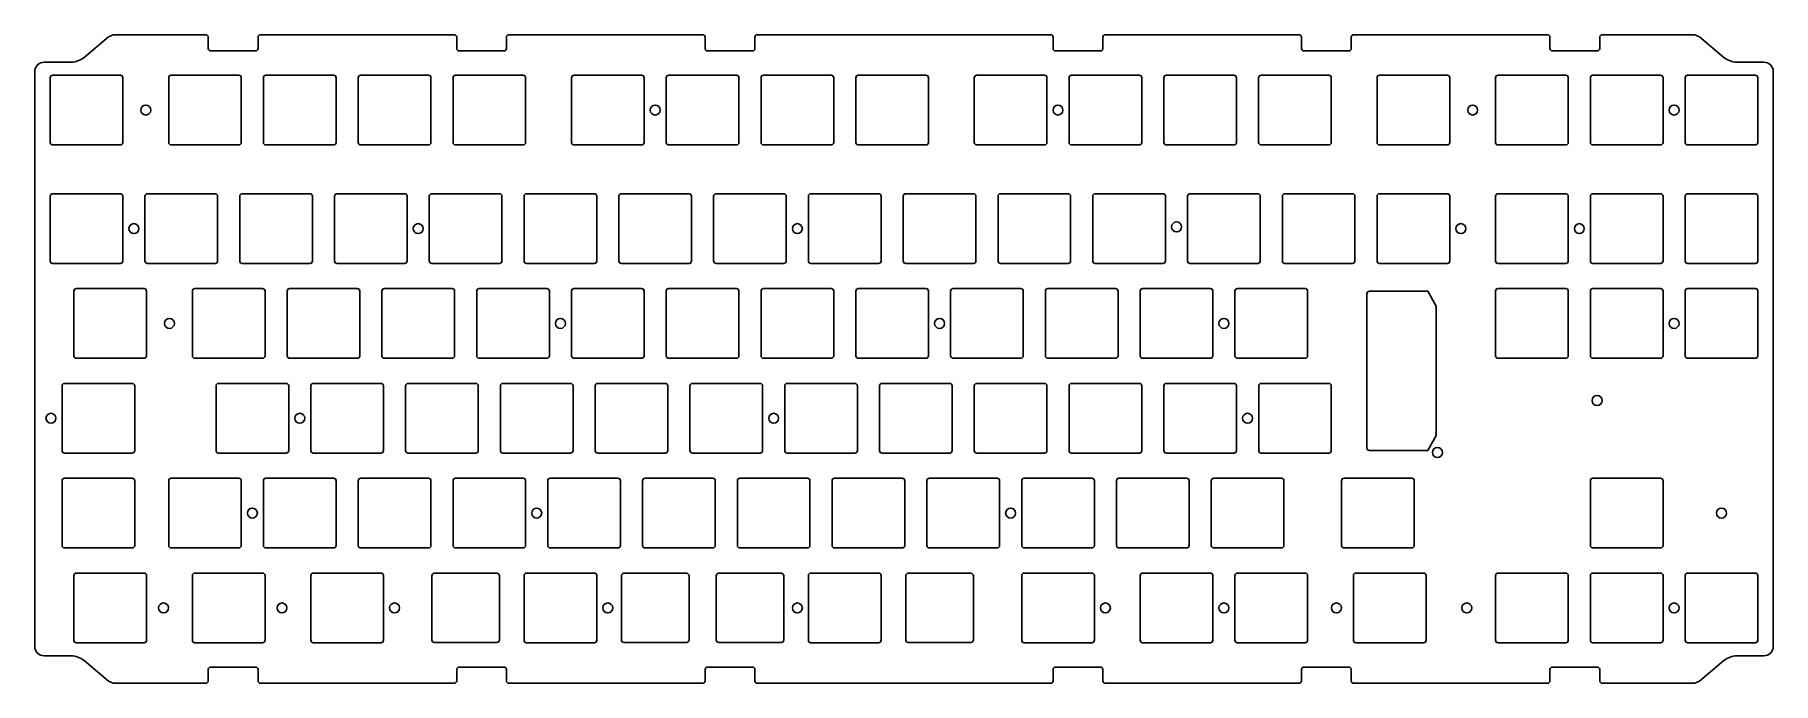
# Model space of a CAD drawing. Header units: millimetres. Extents: x -10 to 339, y -115 to 15.
import ezdxf

# ---------------------------------------------------------------- set-up
doc = ezdxf.new("R2010")
doc.units = ezdxf.units.MM
doc.layers.get('0').update_dxf_attribs({"linetype": 'CONTINUOUS'})
doc.layers.add('BLACK', color=7, linetype='CONTINUOUS')

msp = doc.modelspace()

# ---------------------------------------------------------------- linework, layer by layer
for points in [[(16.5125, 6.5), (16.5125, -6.5, 0.4142123908), (17.0125, -7), (30.6125, -7, 0.4142135624), (31.1125, -6.5), (31.1125, 6.5, 0.4142135624), (30.6125, 7), (17.0125, 7, 0.4142123908)], [(16.5125, 6.5), (16.5125, -6.5, 0.4142123908), (17.0125, -7), (30.6125, -7, 0.4142135624), (31.1125, -6.5), (31.1125, 6.5, 0.4142135624), (30.6125, 7), (17.0125, 7, 0.4142123908)], [(35.5625, 6.5), (35.5625, -6.5, 0.4142123908), (36.0625, -7), (49.6625, -7, 0.4142135624), (50.1625, -6.5), (50.1625, 6.5, 0.4142135624), (49.6625, 7), (36.0625, 7, 0.4142123908)], [(35.5625, -6.5, 0.4142123908), (36.0625, -7), (49.6625, -7, 0.4142135624), (50.1625, -6.5), (50.1625, 6.5, 0.4142135624), (49.6625, 7), (36.0625, 7, 0.4142123908), (35.5625, 6.5)], [(54.6125, 6.5), (54.6125, -6.5, 0.4142123908), (55.1125, -7), (68.7125, -7, 0.4142135624), (69.2125, -6.5), (69.2125, 6.5, 0.4142135624), (68.7125, 7), (55.1125, 7, 0.4142123908)], [(69.2125, 6.5, 0.4142135624), (68.7125, 7), (55.1125, 7, 0.4142123908), (54.6125, 6.5), (54.6125, -6.5, 0.4142123908), (55.1125, -7), (68.7125, -7, 0.4142135624), (69.2125, -6.5)], [(73.6625, 6.5), (73.6625, -6.5, 0.4142123908), (74.1625, -7), (87.7625, -7, 0.4142135624), (88.2625, -6.5), (88.2625, 6.5, 0.4142135624), (87.7625, 7), (74.1625, 7, 0.4142123908)], [(74.1625, -7), (87.7625, -7, 0.4142135624), (88.2625, -6.5), (88.2625, 6.5, 0.4142135624), (87.7625, 7), (74.1625, 7, 0.4142123908), (73.6625, 6.5), (73.6625, -6.5, 0.4142123908)], [(97.475, 6.5), (97.475, -6.5, 0.4142123908), (97.975, -7), (111.575, -7, 0.4142135624), (112.075, -6.5), (112.075, 6.5, 0.4142135624), (111.575, 7), (97.975, 7, 0.4142123908)], [(97.975, 7, 0.4142123908), (97.475, 6.5), (97.475, -6.5, 0.4142123908), (97.975, -7), (111.575, -7, 0.4142135624), (112.075, -6.5), (112.075, 6.5, 0.4142135624), (111.575, 7)], [(178.4375, 6.5), (178.4375, -6.5, 0.4142123908), (178.9375, -7), (192.5375, -7, 0.4142135624), (193.0375, -6.5), (193.0375, 6.5, 0.4142135624), (192.5375, 7), (178.9375, 7, 0.4142123908)], [(193.0375, -6.5), (193.0375, 6.5, 0.4142135624), (192.5375, 7), (178.9375, 7, 0.4142123908), (178.4375, 6.5), (178.4375, -6.5, 0.4142123908), (178.9375, -7), (192.5375, -7, 0.4142135624)], [(197.4875, 6.5), (197.4875, -6.5, 0.4142123908), (197.9875, -7), (211.5875, -7, 0.4142135624), (212.0875, -6.5), (212.0875, 6.5, 0.4142135624), (211.5875, 7), (197.9875, 7, 0.4142123908)], [(211.5875, 7), (197.9875, 7, 0.4142123908), (197.4875, 6.5), (197.4875, -6.5, 0.4142123908), (197.9875, -7), (211.5875, -7, 0.4142135624), (212.0875, -6.5), (212.0875, 6.5, 0.4142135624)], [(216.5375, 6.5), (216.5375, -6.5, 0.4142123908), (217.0375, -7), (230.6375, -7, 0.4142135624), (231.1375, -6.5), (231.1375, 6.5, 0.4142135624), (230.6375, 7), (217.0375, 7, 0.4142123908)], [(231.1375, -6.5), (231.1375, 6.5, 0.4142135624), (230.6375, 7), (217.0375, 7, 0.4142123908), (216.5375, 6.5), (216.5375, -6.5, 0.4142123908), (217.0375, -7), (230.6375, -7, 0.4142135624)], [(235.5875, 6.5), (235.5875, -6.5, 0.4142123908), (236.0875, -7), (249.6875, -7, 0.4142135624), (250.1875, -6.5), (250.1875, 6.5, 0.4142135624), (249.6875, 7), (236.0875, 7, 0.4142123908)], [(250.1875, -6.5), (250.1875, 6.5, 0.4142135624), (249.6875, 7), (236.0875, 7, 0.4142123908), (235.5875, 6.5), (235.5875, -6.5, 0.4142123908), (236.0875, -7), (249.6875, -7, 0.4142135624)], [(240.35, -17.3125), (240.35, -30.3125, 0.4142123908), (240.85, -30.8125), (254.45, -30.8125, 0.4142135624), (254.95, -30.3125), (254.95, -17.3125, 0.4142135624), (254.45, -16.8125), (240.85, -16.8125, 0.4142123908)], [(259.4, -17.3125), (259.4, -30.3125, 0.4142123908), (259.9, -30.8125), (273.5, -30.8125, 0.4142135624), (274, -30.3125), (274, -17.3125, 0.4142135624), (273.5, -16.8125), (259.9, -16.8125, 0.4142123908)], [(257.34375, -67.8875), (257.34375, -36.8875, -0.4142135624), (257.84375, -36.3875), (269.56175, -36.3875), (271.29375, -39.3875), (271.29375, -65.3875), (269.56175, -68.3875), (257.84375, -68.3875, -0.4142123908)], [(235.59375, -55.4125), (235.59375, -68.4125, 0.4142123908), (236.09375, -68.9125), (249.69375, -68.9125, 0.4142135624), (250.19375, -68.4125), (250.19375, -55.4125, 0.4142135624), (249.69375, -54.9125), (236.09375, -54.9125, 0.4142123908)], [(-4.91875, -74.4625), (-4.91875, -87.4625, 0.4142123908), (-4.41875, -87.9625), (9.18125, -87.9625, 0.4142135624), (9.68125, -87.4625), (9.68125, -74.4625, 0.4142135624), (9.18125, -73.9625), (-4.41875, -73.9625, 0.4142123908)], [(16.5125, -74.4625), (16.5125, -87.4625, 0.4142123908), (17.0125, -87.9625), (30.6125, -87.9625, 0.4142135624), (31.1125, -87.4625), (31.1125, -74.4625, 0.4142135624), (30.6125, -73.9625), (17.0125, -73.9625, 0.4142123908)], [(226.065834, -74.462548), (226.065834, -87.462548, 0.4142123908), (226.565834, -87.962548), (240.165834, -87.962548, 0.4142135624), (240.665834, -87.462548), (240.665834, -74.462548, 0.4142135624), (240.165834, -73.962548), (226.565834, -73.962548, 0.4142123908)], [(252.257046, -74.4625), (252.257046, -87.4625, 0.4142123908), (252.757046, -87.9625), (266.357046, -87.9625, 0.4142135624), (266.857046, -87.4625), (266.857046, -74.4625, 0.4142135624), (266.357046, -73.9625), (252.757046, -73.9625, 0.4142123908)], [(11.5625, -93.0125), (-2.0375, -93.0125, 0.4142123908), (-2.5375, -93.5125), (-2.5375, -106.5125, 0.4142123908), (-2.0375, -107.0125), (11.5625, -107.0125, 0.4142135624), (12.0625, -106.5125), (12.0625, -93.5125, 0.4142135624)], [(21.275, -93.5125), (21.275, -106.5125, 0.4142123908), (21.775, -107.0125), (35.375, -107.0125, 0.4142135624), (35.875, -106.5125), (35.875, -93.5125, 0.4142135624), (35.375, -93.0125), (21.775, -93.0125, 0.4142123908)], [(59.6875, -93.5125, 0.4142135624), (59.1875, -93.0125), (45.5875, -93.0125, 0.4142123908), (45.0875, -93.5125), (45.0875, -106.5125, 0.4142123908), (45.5875, -107.0125), (59.1875, -107.0125, 0.4142135624), (59.6875, -106.5125)], [(69.9, -93.0625, 0.4142123908), (69.4, -93.5625), (69.4, -106.4625, 0.4142123908), (69.9, -106.9625), (82.5, -106.9625, 0.4142123908), (83, -106.4625), (83, -93.5625, 0.4142123908), (82.5, -93.0625)], [(102.05, -93.0125), (88.45, -93.0125, 0.4142123908), (87.95, -93.5125), (87.95, -106.5125, 0.4142123908), (88.45, -107.0125), (102.05, -107.0125, 0.4142135624), (102.55, -106.5125), (102.55, -93.5125, 0.4142135624)], [(121.1, -93.5625), (121.1, -106.4625, -0.4142135624), (120.6, -106.9625), (108, -106.9625, -0.4142135624), (107.5, -106.4625), (107.5, -93.5625, -0.4142135624), (108, -93.0625), (120.6, -93.0625, -0.4142135624)], [(126.55, -106.4625, 0.4142123908), (127.05, -106.9625), (139.65, -106.9625, 0.4142123908), (140.15, -106.4625), (140.15, -93.5625, 0.4142123908), (139.65, -93.0625), (127.05, -93.0625, 0.4142123908), (126.55, -93.5625)], [(159.2, -93.0125), (145.6, -93.0125, 0.4142123908), (145.1, -93.5125), (145.1, -106.5125, 0.4142123908), (145.6, -107.0125), (159.2, -107.0125, 0.4142135624), (159.7, -106.5125), (159.7, -93.5125, 0.4142135624)], [(164.65, -106.4625), (164.65, -93.5625, -0.4142135624), (165.15, -93.0625), (177.75, -93.0625, -0.4142135624), (178.25, -93.5625), (178.25, -106.4625, -0.4142135624), (177.75, -106.9625), (165.15, -106.9625, -0.4142135624)], [(187.9625, -106.5125, 0.4142123908), (188.4625, -107.0125), (202.0625, -107.0125, 0.4142135624), (202.5625, -106.5125), (202.5625, -93.5125, 0.4142135624), (202.0625, -93.0125), (188.4625, -93.0125, 0.4142123908), (187.9625, -93.5125)], [(211.775, -106.5125, 0.4142123908), (212.275, -107.0125), (225.875, -107.0125, 0.4142135624), (226.375, -106.5125), (226.375, -93.5125, 0.4142135624), (225.875, -93.0125), (212.275, -93.0125, 0.4142123908), (211.775, -93.5125)], [(231.325, -107.0125), (244.925, -107.0125, 0.4142135624), (245.425, -106.5125), (245.425, -93.5125, 0.4142135624), (244.925, -93.0125), (231.325, -93.0125, 0.4142123908), (230.825, -93.5125), (230.825, -106.5125, 0.4142123908)], [(269.2375, -93.5125, 0.4142135624), (268.7375, -93.0125), (255.1375, -93.0125, 0.4142123908), (254.6375, -93.5125), (254.6375, -106.5125, 0.4142123908), (255.1375, -107.0125), (268.7375, -107.0125, 0.4142135624), (269.2375, -106.5125)]]:
    msp.add_lwpolyline(points, format="xyb", close=True)
for centre in [(276.225, -23.8125), (233.3625, -61.9125), (271.51875, -68.7875), (15.478125, -100.0125), (39.290625, -100.0125), (61.9125, -100.0125), (104.775, -100.0125), (142.875, -100.0125), (204.7875, -100.0125), (228.6, -100.0125), (251.221875, -100.0125)]:
    msp.add_circle(centre, 1)
at = {"layer": 'BLACK', "linetype": 'Continuous'}
for p, q in [((4.450535, 14.685593), (-0.489405, 10.576005)), ((23.9753, 15.125), (5.665718, 15.125)), ((24.4753, 14.625), (24.47531, 14.625)), ((24.47531, 12.378999), (24.47531, 14.625)), ((34.47531, 14.625), (34.47531, 12.376)), ((73.9076, 15.125), (34.97531, 15.125)), ((74.407644, 12.376), (74.407644, 14.632316)), ((84.407644, 14.625), (84.407644, 12.376)), ((123.84, 15.125), (84.900217, 15.125)), ((124.339977, 12.376), (124.339977, 14.629795)), ((134.339977, 14.625), (134.339977, 12.376)), ((193.7723, 15.125), (134.835205, 15.125)), ((194.2723, 14.625), (194.27231, 14.625)), ((194.27231, 12.378999), (194.27231, 14.625)), ((204.27231, 14.625), (204.27231, 12.376)), ((243.7046, 15.125), (204.77231, 15.125)), ((244.204644, 12.376), (244.204644, 14.632316)), ((254.204644, 14.625), (254.204644, 12.376)), ((293.637, 15.125), (254.697217, 15.125)), ((294.136977, 12.376), (294.136977, 14.629795)), ((304.136977, 14.625), (304.136977, 12.376)), ((322.9468, 15.125), (304.632205, 15.125)), ((329.101905, 10.576005), (324.161906, 14.685642)), ((33.9723, 11.876), (24.9753, 11.876)), ((83.907644, 11.876), (74.9076, 11.876)), ((124.34, 12.376), (124.339977, 12.376)), ((133.839977, 11.876), (124.84, 11.876)), ((203.7693, 11.876), (194.7723, 11.876)), ((253.704644, 11.876), (244.7046, 11.876)), ((294.137, 12.376), (294.136977, 12.376)), ((303.636977, 11.876), (294.637, 11.876)), ((-10.4, 7.727918), (-10.4, -107.74042)), ((-3.1115, 9.627922), (-8.499997, 9.627922)), ((6.8, 7), (-6.799999, 7)), ((117.025, 6.999999), (117.025, 7)), ((130.625, 7), (117.025, 7)), ((136.075, 6.999999), (136.075, 7)), ((149.675, 7), (136.075, 7)), ((155.125, 6.999999), (155.125, 7)), ((168.725, 7), (155.125, 7)), ((259.9, 6.999999), (259.9, 7)), ((273.5, 7), (259.9, 7)), ((283.7125, 6.999999), (283.7125, 7)), ((297.3125, 7), (283.7125, 7)), ((302.7625, 6.999999), (302.7625, 7)), ((316.3625, 7), (302.7625, 7)), ((321.8125, 6.999999), (321.8125, 7)), ((335.4125, 7), (321.8125, 7)), ((337.1125, 9.627922), (331.724, 9.627922)), ((339.0125, 7.718757), (339.0125, -107.7404)), ((-7.3, 6.5), (-7.3, -6.499999)), ((7.3, -6.500001), (7.3, 6.499999)), ((116.525, 6.499999), (116.525, -6.500001)), ((131.125, -6.500001), (131.125, 6.499999)), ((135.575, 6.499999), (135.575, -6.500001)), ((150.175, -6.500001), (150.175, 6.499999)), ((154.625, 6.499999), (154.625, -6.500001)), ((169.225, -6.500001), (169.225, 6.499999)), ((259.4, 6.499999), (259.4, -6.500001)), ((274, -6.500001), (274, 6.499999)), ((283.2125, 6.499999), (283.2125, -6.500001)), ((297.8125, -6.500001), (297.8125, 6.499999)), ((302.2625, 6.499999), (302.2625, -6.500001)), ((316.8625, -6.500001), (316.8625, 6.499999)), ((321.3125, 6.499999), (321.3125, -6.500001)), ((335.9125, -6.500001), (335.9125, 6.499999)), ((-6.8, -7), (6.8, -7)), ((6.8, -7.000001), (6.8, -7)), ((117.025, -7), (130.625, -7)), ((130.625, -7.000001), (130.625, -7)), ((136.075, -7), (149.675, -7)), ((149.675, -7.000001), (149.675, -7)), ((155.125, -7), (168.725, -7)), ((168.725, -7.000001), (168.725, -7)), ((259.9, -7), (273.5, -7)), ((273.5, -7.000001), (273.5, -7)), ((283.7125, -7), (297.3125, -7)), ((297.3125, -7.000001), (297.3125, -7)), ((302.7625, -7), (316.3625, -7)), ((316.3625, -7.000001), (316.3625, -7)), ((321.8125, -7), (335.4125, -7)), ((335.4125, -7.000001), (335.4125, -7)), ((-7.3, -17.312501), (-7.3, -30.312499)), ((6.8, -16.8125), (-6.799999, -16.8125)), ((7.3, -30.312501), (7.3, -17.312501)), ((11.75, -17.312501), (11.75, -30.312501)), ((12.25, -16.812501), (12.25, -16.8125)), ((25.85, -16.8125), (12.25, -16.8125)), ((26.35, -30.312501), (26.35, -17.312501)), ((30.8, -17.312501), (30.8, -30.312501)), ((31.3, -16.812501), (31.3, -16.8125)), ((44.9, -16.8125), (31.3, -16.8125)), ((45.4, -30.312501), (45.4, -17.312501)), ((49.85, -17.312501), (49.85, -30.312501)), ((50.35, -16.812501), (50.35, -16.8125)), ((63.95, -16.8125), (50.35, -16.8125)), ((64.45, -30.312501), (64.45, -17.312501)), ((68.9, -17.312501), (68.9, -30.312501)), ((69.4, -16.812501), (69.4, -16.8125)), ((83, -16.8125), (69.4, -16.8125)), ((83.5, -30.312501), (83.5, -17.312501)), ((87.95, -17.312501), (87.95, -30.312501)), ((88.45, -16.812501), (88.45, -16.8125)), ((102.05, -16.8125), (88.45, -16.8125)), ((102.55, -30.312501), (102.55, -17.312501)), ((107, -17.312501), (107, -30.312501)), ((107.5, -16.812501), (107.5, -16.8125)), ((121.1, -16.8125), (107.5, -16.8125)), ((121.6, -30.312501), (121.6, -17.312501)), ((126.05, -17.312501), (126.05, -30.312501)), ((126.55, -16.812501), (126.55, -16.8125)), ((140.15, -16.8125), (126.55, -16.8125)), ((140.65, -30.312501), (140.65, -17.312501)), ((145.1, -17.312501), (145.1, -30.312501)), ((145.6, -16.812501), (145.6, -16.8125)), ((159.2, -16.8125), (145.6, -16.8125)), ((159.7, -30.312501), (159.7, -17.312501)), ((164.15, -17.312501), (164.15, -30.312501)), ((164.65, -16.812501), (164.65, -16.8125)), ((178.25, -16.8125), (164.65, -16.8125)), ((178.75, -30.312501), (178.75, -17.312501)), ((183.2, -17.312501), (183.2, -30.312501)), ((183.7, -16.812501), (183.7, -16.8125)), ((197.3, -16.8125), (183.7, -16.8125)), ((197.8, -30.312501), (197.8, -17.312501)), ((202.25, -17.312501), (202.25, -30.312501)), ((202.75, -16.812501), (202.75, -16.8125)), ((216.35, -16.8125), (202.75, -16.8125)), ((216.85, -30.312501), (216.85, -17.312501)), ((221.3, -17.312501), (221.3, -30.312501)), ((221.8, -16.812501), (221.8, -16.8125)), ((235.4, -16.8125), (221.8, -16.8125)), ((235.9, -30.312501), (235.9, -17.312501)), ((283.2125, -17.312501), (283.2125, -30.312501)), ((283.7125, -16.812501), (283.7125, -16.8125)), ((297.3125, -16.8125), (283.7125, -16.8125)), ((297.8125, -30.312501), (297.8125, -17.312501)), ((302.2625, -17.312501), (302.2625, -30.312501)), ((302.7625, -16.812501), (302.7625, -16.8125)), ((316.3625, -16.8125), (302.7625, -16.8125)), ((316.8625, -30.312501), (316.8625, -17.312501)), ((321.3125, -17.312501), (321.3125, -30.312501)), ((321.8125, -16.812501), (321.8125, -16.8125)), ((335.4125, -16.8125), (321.8125, -16.8125)), ((335.9125, -30.312501), (335.9125, -17.312501)), ((-6.8, -30.8125), (6.8, -30.8125)), ((6.8, -30.812501), (6.8, -30.8125)), ((12.25, -30.8125), (25.85, -30.8125)), ((25.85, -30.812501), (25.85, -30.8125)), ((31.3, -30.8125), (44.9, -30.8125)), ((44.9, -30.812501), (44.9, -30.8125)), ((50.35, -30.8125), (63.95, -30.8125)), ((63.95, -30.812501), (63.95, -30.8125)), ((69.4, -30.8125), (83, -30.8125)), ((83, -30.812501), (83, -30.8125)), ((88.45, -30.8125), (102.05, -30.8125)), ((102.05, -30.812501), (102.05, -30.8125)), ((107.5, -30.8125), (121.1, -30.8125)), ((121.1, -30.812501), (121.1, -30.8125)), ((126.55, -30.8125), (140.15, -30.8125)), ((140.15, -30.812501), (140.15, -30.8125)), ((145.6, -30.8125), (159.2, -30.8125)), ((159.2, -30.812501), (159.2, -30.8125)), ((164.65, -30.8125), (178.25, -30.8125)), ((178.25, -30.812501), (178.25, -30.8125)), ((183.7, -30.8125), (197.3, -30.8125)), ((197.3, -30.812501), (197.3, -30.8125)), ((202.75, -30.8125), (216.35, -30.8125)), ((216.35, -30.812501), (216.35, -30.8125)), ((221.8, -30.8125), (235.4, -30.8125)), ((235.4, -30.812501), (235.4, -30.8125)), ((283.7125, -30.8125), (297.3125, -30.8125)), ((297.3125, -30.812501), (297.3125, -30.8125)), ((302.7625, -30.8125), (316.3625, -30.8125)), ((316.3625, -30.812501), (316.3625, -30.8125)), ((321.8125, -30.8125), (335.4125, -30.8125)), ((335.4125, -30.812501), (335.4125, -30.8125)), ((-2.5375, -36.362501), (-2.5375, -49.362499)), ((11.5625, -35.8625), (-2.037499, -35.8625)), ((12.0625, -49.362501), (12.0625, -36.362501)), ((21.275, -36.362501), (21.275, -49.362501)), ((21.775, -35.862501), (21.775, -35.8625)), ((35.375, -35.8625), (21.775, -35.8625)), ((35.875, -49.362501), (35.875, -36.362501)), ((40.325, -36.362501), (40.325, -49.362501)), ((40.825, -35.862501), (40.825, -35.8625)), ((54.425, -35.8625), (40.825, -35.8625)), ((54.925, -49.362501), (54.925, -36.362501)), ((59.375, -36.362501), (59.375, -49.362501)), ((59.875, -35.862501), (59.875, -35.8625)), ((73.475, -35.8625), (59.875, -35.8625)), ((73.975, -49.362501), (73.975, -36.362501)), ((78.425, -36.362501), (78.425, -49.362501)), ((78.925, -35.862501), (78.925, -35.8625)), ((92.525, -35.8625), (78.925, -35.8625)), ((93.025, -49.362501), (93.025, -36.362501)), ((97.475, -36.362501), (97.475, -49.362501)), ((97.975, -35.862501), (97.975, -35.8625)), ((111.575, -35.8625), (97.975, -35.8625)), ((112.075, -49.362501), (112.075, -36.362501)), ((116.525, -36.362501), (116.525, -49.362501)), ((117.025, -35.862501), (117.025, -35.8625)), ((130.625, -35.8625), (117.025, -35.8625)), ((131.125, -49.362501), (131.125, -36.362501)), ((135.575, -36.362501), (135.575, -49.362501)), ((136.075, -35.862501), (136.075, -35.8625)), ((149.675, -35.8625), (136.075, -35.8625)), ((150.175, -49.362501), (150.175, -36.362501)), ((154.625, -36.362501), (154.625, -49.362501)), ((155.125, -35.862501), (155.125, -35.8625)), ((168.725, -35.8625), (155.125, -35.8625)), ((169.225, -49.362501), (169.225, -36.362501)), ((173.675, -36.362501), (173.675, -49.362501)), ((174.175, -35.862501), (174.175, -35.8625)), ((187.775, -35.8625), (174.175, -35.8625)), ((188.275, -49.362501), (188.275, -36.362501)), ((192.725, -36.362501), (192.725, -49.362501)), ((193.225, -35.862501), (193.225, -35.8625)), ((206.825, -35.8625), (193.225, -35.8625)), ((207.325, -49.362501), (207.325, -36.362501)), ((211.775, -36.362501), (211.775, -49.362501)), ((212.275, -35.862501), (212.275, -35.8625)), ((225.875, -35.8625), (212.275, -35.8625)), ((226.375, -49.362501), (226.375, -36.362501)), ((230.825, -36.362501), (230.825, -49.362501)), ((231.325, -35.862501), (231.325, -35.8625)), ((244.925, -35.8625), (231.325, -35.8625)), ((245.425, -49.362501), (245.425, -36.362501)), ((283.2125, -36.362501), (283.2125, -49.362501)), ((283.7125, -35.862501), (283.7125, -35.8625)), ((297.3125, -35.8625), (283.7125, -35.8625)), ((297.8125, -49.362501), (297.8125, -36.362501)), ((302.2625, -36.362501), (302.2625, -49.362501)), ((302.7625, -35.862501), (302.7625, -35.8625)), ((316.3625, -35.8625), (302.7625, -35.8625)), ((316.8625, -49.362501), (316.8625, -36.362501)), ((321.3125, -36.362501), (321.3125, -49.362501)), ((321.8125, -35.862501), (321.8125, -35.8625)), ((335.4125, -35.8625), (321.8125, -35.8625)), ((335.9125, -49.362501), (335.9125, -36.362501)), ((-2.0375, -49.8625), (11.5625, -49.8625)), ((11.5625, -49.862501), (11.5625, -49.8625)), ((21.775, -49.8625), (35.375, -49.8625)), ((35.375, -49.862501), (35.375, -49.8625)), ((40.825, -49.8625), (54.425, -49.8625)), ((54.425, -49.862501), (54.425, -49.8625)), ((59.875, -49.8625), (73.475, -49.8625)), ((73.475, -49.862501), (73.475, -49.8625)), ((78.925, -49.8625), (92.525, -49.8625)), ((92.525, -49.862501), (92.525, -49.8625)), ((97.975, -49.8625), (111.575, -49.8625)), ((111.575, -49.862501), (111.575, -49.8625)), ((117.025, -49.8625), (130.625, -49.8625)), ((130.625, -49.862501), (130.625, -49.8625)), ((136.075, -49.8625), (149.675, -49.8625)), ((149.675, -49.862501), (149.675, -49.8625)), ((155.125, -49.8625), (168.725, -49.8625)), ((168.725, -49.862501), (168.725, -49.8625)), ((174.175, -49.8625), (187.775, -49.8625)), ((187.775, -49.862501), (187.775, -49.8625)), ((193.225, -49.8625), (206.825, -49.8625)), ((206.825, -49.862501), (206.825, -49.8625)), ((212.275, -49.8625), (225.875, -49.8625)), ((225.875, -49.862501), (225.875, -49.8625)), ((231.325, -49.8625), (244.925, -49.8625)), ((244.925, -49.862501), (244.925, -49.8625)), ((283.7125, -49.8625), (297.3125, -49.8625)), ((297.3125, -49.862501), (297.3125, -49.8625)), ((302.7625, -49.8625), (316.3625, -49.8625)), ((316.3625, -49.862501), (316.3625, -49.8625)), ((321.8125, -49.8625), (335.4125, -49.8625)), ((335.4125, -49.862501), (335.4125, -49.8625)), ((-4.91875, -55.4125), (-4.91875, -68.412499)), ((9.18125, -54.912499), (-4.41875, -54.912499)), ((9.68125, -68.412499), (9.68125, -55.412499)), ((26.0375, -55.412501), (26.0375, -68.412501)), ((26.5375, -54.912501), (26.5375, -54.9125)), ((40.1375, -54.9125), (26.5375, -54.9125)), ((40.6375, -68.412501), (40.6375, -55.412501)), ((45.0875, -55.412501), (45.0875, -68.412501)), ((45.5875, -54.912501), (45.5875, -54.9125)), ((59.1875, -54.9125), (45.5875, -54.9125)), ((59.6875, -68.412501), (59.6875, -55.412501)), ((64.1375, -55.412501), (64.1375, -68.412501)), ((64.6375, -54.912501), (64.6375, -54.9125)), ((78.2375, -54.9125), (64.6375, -54.9125)), ((78.7375, -68.412501), (78.7375, -55.412501)), ((83.1875, -55.412501), (83.1875, -68.412501)), ((83.6875, -54.912501), (83.6875, -54.9125)), ((97.2875, -54.9125), (83.6875, -54.9125)), ((97.7875, -68.412501), (97.7875, -55.412501)), ((102.2375, -55.412501), (102.2375, -68.412501)), ((102.7375, -54.912501), (102.7375, -54.9125)), ((116.3375, -54.9125), (102.7375, -54.9125)), ((116.8375, -68.412501), (116.8375, -55.412501)), ((121.2875, -55.412501), (121.2875, -68.412501)), ((121.7875, -54.912501), (121.7875, -54.9125)), ((135.3875, -54.9125), (121.7875, -54.9125)), ((135.8875, -68.412501), (135.8875, -55.412501)), ((140.3375, -55.412501), (140.3375, -68.412501)), ((140.8375, -54.912501), (140.8375, -54.9125)), ((154.4375, -54.9125), (140.8375, -54.9125)), ((154.9375, -68.412501), (154.9375, -55.412501)), ((159.3875, -55.412501), (159.3875, -68.412501)), ((159.8875, -54.912501), (159.8875, -54.9125)), ((173.4875, -54.9125), (159.8875, -54.9125)), ((173.9875, -68.412501), (173.9875, -55.412501)), ((178.4375, -55.412501), (178.4375, -68.412501)), ((178.9375, -54.912501), (178.9375, -54.9125)), ((192.5375, -54.9125), (178.9375, -54.9125)), ((193.0375, -68.412501), (193.0375, -55.412501)), ((197.4875, -55.412501), (197.4875, -68.412501)), ((197.9875, -54.912501), (197.9875, -54.9125)), ((211.5875, -54.9125), (197.9875, -54.9125)), ((212.0875, -68.412501), (212.0875, -55.412501)), ((216.5375, -55.412501), (216.5375, -68.412501)), ((217.0375, -54.912501), (217.0375, -54.9125)), ((230.6375, -54.9125), (217.0375, -54.9125)), ((231.1375, -68.412501), (231.1375, -55.412501)), ((-4.418749, -68.912499), (9.18125, -68.912499)), ((26.5375, -68.9125), (40.1375, -68.9125)), ((40.1375, -68.912501), (40.1375, -68.9125)), ((45.5875, -68.9125), (59.1875, -68.9125)), ((59.1875, -68.912501), (59.1875, -68.9125)), ((64.6375, -68.9125), (78.2375, -68.9125)), ((78.2375, -68.912501), (78.2375, -68.9125)), ((83.6875, -68.9125), (97.2875, -68.9125)), ((97.2875, -68.912501), (97.2875, -68.9125)), ((102.7375, -68.9125), (116.3375, -68.9125)), ((116.3375, -68.912501), (116.3375, -68.9125)), ((121.7875, -68.9125), (135.3875, -68.9125)), ((135.3875, -68.912501), (135.3875, -68.9125)), ((140.8375, -68.9125), (154.4375, -68.9125)), ((154.4375, -68.912501), (154.4375, -68.9125)), ((159.8875, -68.9125), (173.4875, -68.9125)), ((173.4875, -68.912501), (173.4875, -68.9125)), ((178.9375, -68.9125), (192.5375, -68.9125)), ((192.5375, -68.912501), (192.5375, -68.9125)), ((197.9875, -68.9125), (211.5875, -68.9125)), ((211.5875, -68.912501), (211.5875, -68.9125)), ((217.0375, -68.9125), (230.6375, -68.9125)), ((230.6375, -68.912501), (230.6375, -68.9125)), ((35.5625, -74.462501), (35.5625, -87.462501)), ((36.0625, -73.962501), (36.0625, -73.9625)), ((49.6625, -73.9625), (36.0625, -73.9625)), ((50.1625, -87.462501), (50.1625, -74.462501)), ((54.6125, -74.462501), (54.6125, -87.462501)), ((55.1125, -73.962501), (55.1125, -73.9625)), ((68.7125, -73.9625), (55.1125, -73.9625)), ((69.2125, -87.462501), (69.2125, -74.462501)), ((73.6625, -74.462501), (73.6625, -87.462501)), ((74.1625, -73.962501), (74.1625, -73.9625)), ((87.7625, -73.9625), (74.1625, -73.9625)), ((88.2625, -87.462501), (88.2625, -74.462501)), ((92.7125, -74.462501), (92.7125, -87.462501)), ((93.2125, -73.962501), (93.2125, -73.9625)), ((106.8125, -73.9625), (93.2125, -73.9625)), ((107.3125, -87.462501), (107.3125, -74.462501)), ((111.7625, -74.462501), (111.7625, -87.462501)), ((112.2625, -73.962501), (112.2625, -73.9625)), ((125.8625, -73.9625), (112.2625, -73.9625)), ((126.3625, -87.462501), (126.3625, -74.462501)), ((130.8125, -74.462501), (130.8125, -87.462501)), ((131.3125, -73.962501), (131.3125, -73.9625)), ((144.9125, -73.9625), (131.3125, -73.9625)), ((145.4125, -87.462501), (145.4125, -74.462501)), ((149.8625, -74.462501), (149.8625, -87.462501)), ((150.3625, -73.962501), (150.3625, -73.9625)), ((163.9625, -73.9625), (150.3625, -73.9625)), ((164.4625, -87.462501), (164.4625, -74.462501)), ((168.9125, -74.462501), (168.9125, -87.462501)), ((169.4125, -73.962501), (169.4125, -73.9625)), ((183.0125, -73.9625), (169.4125, -73.9625)), ((183.5125, -87.462501), (183.5125, -74.462501)), ((187.9625, -74.462501), (187.9625, -87.462501)), ((188.4625, -73.962501), (188.4625, -73.9625)), ((202.0625, -73.9625), (188.4625, -73.9625)), ((202.5625, -87.462501), (202.5625, -74.462501)), ((207.0125, -74.462501), (207.0125, -87.462501)), ((207.5125, -73.962501), (207.5125, -73.9625)), ((221.1125, -73.9625), (207.5125, -73.9625)), ((221.6125, -87.462501), (221.6125, -74.462501)), ((302.2625, -74.462501), (302.2625, -87.462501)), ((302.7625, -73.962501), (302.7625, -73.9625)), ((316.3625, -73.9625), (302.7625, -73.9625)), ((316.8625, -87.462501), (316.8625, -74.462501)), ((36.0625, -87.9625), (49.6625, -87.9625)), ((49.6625, -87.962501), (49.6625, -87.9625)), ((55.1125, -87.9625), (68.7125, -87.9625)), ((68.7125, -87.962501), (68.7125, -87.9625)), ((74.1625, -87.9625), (87.7625, -87.9625)), ((87.7625, -87.962501), (87.7625, -87.9625)), ((93.2125, -87.9625), (106.8125, -87.9625)), ((106.8125, -87.962501), (106.8125, -87.9625)), ((112.2625, -87.9625), (125.8625, -87.9625)), ((125.8625, -87.962501), (125.8625, -87.9625)), ((131.3125, -87.9625), (144.9125, -87.9625)), ((144.9125, -87.962501), (144.9125, -87.9625)), ((150.3625, -87.9625), (163.9625, -87.9625)), ((163.9625, -87.962501), (163.9625, -87.9625)), ((169.4125, -87.9625), (183.0125, -87.9625)), ((183.0125, -87.962501), (183.0125, -87.9625)), ((188.4625, -87.9625), (202.0625, -87.9625)), ((202.0625, -87.962501), (202.0625, -87.9625)), ((207.5125, -87.9625), (221.1125, -87.9625)), ((221.1125, -87.962501), (221.1125, -87.9625)), ((302.7625, -87.9625), (316.3625, -87.9625)), ((316.3625, -87.962501), (316.3625, -87.9625)), ((283.2125, -93.512501), (283.2125, -106.512501)), ((283.7125, -93.012501), (283.7125, -93.0125)), ((297.3125, -93.0125), (283.7125, -93.0125)), ((297.8125, -106.512501), (297.8125, -93.512501)), ((302.2625, -93.512501), (302.2625, -106.512501)), ((302.7625, -93.012501), (302.7625, -93.0125)), ((316.3625, -93.0125), (302.7625, -93.0125)), ((316.8625, -106.512501), (316.8625, -93.512501)), ((321.3125, -93.512501), (321.3125, -106.512501)), ((321.8125, -93.012501), (321.8125, -93.0125)), ((335.4125, -93.0125), (321.8125, -93.0125)), ((335.9125, -106.512501), (335.9125, -93.512501)), ((283.7125, -107.0125), (297.3125, -107.0125)), ((297.3125, -107.012501), (297.3125, -107.0125)), ((302.7625, -107.0125), (316.3625, -107.0125)), ((316.3625, -107.012501), (316.3625, -107.0125)), ((321.8125, -107.0125), (335.4125, -107.0125)), ((335.4125, -107.012501), (335.4125, -107.0125)), ((-8.5, -109.640422), (-3.1115, -109.640422)), ((-0.489405, -110.588505), (4.450594, -114.698142)), ((324.161965, -114.698093), (329.101905, -110.588505)), ((331.724, -109.640422), (337.1125, -109.640422)), ((337.1125, -109.6404), (337.1125, -109.640422)), ((5.6657, -115.1375), (23.9783, -115.1375)), ((24.475299, -114.6375), (24.475309, -114.6375)), ((24.475309, -112.391499), (24.475309, -114.6375)), ((33.972299, -111.8885), (24.975299, -111.8885)), ((34.475309, -114.6375), (34.475309, -112.3885)), ((34.975315, -115.1375), (73.907529, -115.1375)), ((74.407643, -112.3885), (74.407643, -114.644816)), ((83.907643, -111.8885), (74.907599, -111.8885)), ((84.407643, -114.6375), (84.407643, -112.3885)), ((84.915321, -115.1375), (123.839999, -115.1375)), ((124.339976, -112.3885), (124.339976, -114.642295)), ((124.339999, -112.3885), (124.339976, -112.3885)), ((133.839976, -111.8885), (124.839999, -111.8885)), ((134.339976, -114.6375), (134.339976, -112.3885)), ((134.844688, -115.1375), (193.772299, -115.1375)), ((194.272309, -112.391499), (194.272309, -114.6375)), ((203.769299, -111.8885), (194.772299, -111.8885)), ((204.272309, -114.6375), (204.272309, -112.3885)), ((204.772309, -115.1375), (243.704599, -115.1375)), ((244.204643, -112.3885), (244.204643, -114.644816)), ((253.704643, -111.8885), (244.704599, -111.8885)), ((254.204643, -114.6375), (254.204643, -112.3885)), ((254.712321, -115.1375), (293.636999, -115.137499)), ((294.136976, -112.3885), (294.136976, -114.642295)), ((303.636976, -111.8885), (294.636999, -111.8885)), ((304.136976, -114.6375), (304.136976, -112.3885)), ((304.137, -114.6375), (304.136977, -114.6375)), ((304.637, -115.1375), (322.946782, -115.1375))]:
    msp.add_line(p, q, dxfattribs=at)
at = {"layer": 'BLACK'}
for centre in [(11.90625, 0), (114.3, 0), (195.2625, 0), (278.60625, 0), (319.0875, 0), (9.525, -23.8125), (66.675, -23.8125), (142.875, -23.8125), (219.0842, -23.4625), (300.0375, -23.8125), (16.66875, -42.8625), (95.25, -42.8625), (171.45, -42.8625), (228.6, -42.8625), (319.0875, -42.8625), (303.609375, -58.340625), (-7.14375, -61.9125), (42.8625, -61.9125), (138.1125, -61.9125), (33.3375, -80.9625), (90.4875, -80.9625), (185.7375, -80.9625), (328.6125, -80.9625), (277.415625, -100.0125), (319.0875, -100.0125)]:
    msp.add_circle(centre, 1, dxfattribs=at)
for centre, radius, start, end in [((5.6657, 13.2249), 1.900066, 89.99945723, 129.7574063), ((23.9753, 14.625), 0.5, 0, 90), ((34.9753, 14.625), 0.49999, 89.99885408, 180), ((73.9075, 14.6248), 0.5002, 0.86095738, 89.98854543), ((84.9078, 14.6249), 0.500156, 90.86870746, 179.98854442), ((123.84, 14.625), 0.5, 0.54947496, 90), ((134.84, 14.625), 0.500023, 90.54944968, 180), ((193.7723, 14.625), 0.5, 0, 90), ((204.7723, 14.625), 0.49999, 89.99885408, 180), ((243.7045, 14.6248), 0.5002, 0.86095738, 89.98854543), ((254.7048, 14.6249), 0.500156, 90.86870746, 179.98854442), ((293.637, 14.625), 0.5, 0.54947496, 90), ((304.637, 14.625), 0.500023, 90.54944968, 180), ((322.9468, 13.2251), 1.8999, 50.24104925, 90), ((-3.1115, 13.7279), 4.099979, 270, 309.75743075), ((24.9753, 12.376), 0.5, 179.65633716, 270), ((33.9753, 12.376), 0.50001, 269.65622945, 0), ((74.9076, 12.3759), 0.4999, 179.98853984, 270), ((83.9077, 12.376), 0.499944, 269.99358287, 0), ((124.84, 12.376), 0.5, 180, 270), ((133.84, 12.376), 0.499977, 269.99736439, 0), ((194.7723, 12.376), 0.5, 179.65633716, 270), ((203.7723, 12.376), 0.50001, 269.65622945, 0), ((244.7046, 12.3759), 0.4999, 179.98853984, 270), ((253.7047, 12.376), 0.499944, 269.99358287, 0), ((294.637, 12.376), 0.5, 180, 270), ((303.637, 12.376), 0.499977, 269.99736439, 0), ((331.724, 13.7279), 4.099978, 230.24256925, 270), ((-8.499997, 7.727919), 1.900003, 90, 180.00003016), ((-6.799999, 6.499999), 0.500001, 90, 179.99988541), ((6.8, 6.499999), 0.500001, 0, 90), ((117.025, 6.499999), 0.5, 90, 180), ((130.625, 6.499999), 0.500001, 0, 90), ((136.075, 6.499999), 0.5, 90, 180), ((149.675, 6.499999), 0.500001, 0, 90), ((155.125, 6.499999), 0.5, 90, 180), ((168.725, 6.499999), 0.500001, 0, 90), ((259.9, 6.499999), 0.5, 90, 180), ((273.5, 6.499999), 0.500001, 0, 90), ((283.7125, 6.499999), 0.5, 90, 180), ((297.3125, 6.499999), 0.500001, 0, 90), ((302.7625, 6.499999), 0.5, 90, 180), ((316.3625, 6.499999), 0.500001, 0, 90), ((321.8125, 6.499999), 0.5, 90, 180), ((335.4125, 6.499999), 0.500001, 0, 90), ((337.1125, 7.7279), 1.900022, 0.27571119, 90), ((-6.799999, -6.499999), 0.500001, 180, 269.99988541), ((6.8, -6.500001), 0.5, 270, 0), ((117.025, -6.500001), 0.499999, 180, 270), ((130.625, -6.500001), 0.5, 270, 0), ((136.075, -6.500001), 0.499999, 180, 270), ((149.675, -6.500001), 0.5, 270, 0), ((155.125, -6.500001), 0.499999, 180, 270), ((168.725, -6.500001), 0.5, 270, 0), ((259.9, -6.500001), 0.499999, 180, 270), ((273.5, -6.500001), 0.5, 270, 0), ((283.7125, -6.500001), 0.499999, 180, 270), ((297.3125, -6.500001), 0.5, 270, 0), ((302.7625, -6.500001), 0.499999, 180, 270), ((316.3625, -6.500001), 0.5, 270, 0), ((321.8125, -6.500001), 0.499999, 180, 270), ((335.4125, -6.500001), 0.5, 270, 0), ((-6.799999, -17.312501), 0.500001, 90, 180), ((6.8, -17.312501), 0.500001, 0, 90), ((12.25, -17.312501), 0.5, 90, 180), ((25.85, -17.312501), 0.500001, 0, 90), ((31.3, -17.312501), 0.5, 90, 180), ((44.9, -17.312501), 0.500001, 0, 90), ((50.35, -17.312501), 0.5, 90, 180), ((63.95, -17.312501), 0.500001, 0, 90), ((69.4, -17.312501), 0.5, 90, 180), ((83, -17.312501), 0.500001, 0, 90), ((88.45, -17.312501), 0.5, 90, 180), ((102.05, -17.312501), 0.500001, 0, 90), ((107.5, -17.312501), 0.5, 90, 180), ((121.1, -17.312501), 0.500001, 0, 90), ((126.55, -17.312501), 0.5, 90, 180), ((140.15, -17.312501), 0.500001, 0, 90), ((145.6, -17.312501), 0.5, 90, 180), ((159.2, -17.312501), 0.500001, 0, 90), ((164.65, -17.312501), 0.5, 90, 180), ((178.25, -17.312501), 0.500001, 0, 90), ((183.7, -17.312501), 0.5, 90, 180), ((197.3, -17.312501), 0.500001, 0, 90), ((202.75, -17.312501), 0.5, 90, 180), ((216.35, -17.312501), 0.500001, 0, 90), ((221.8, -17.312501), 0.5, 90, 180), ((235.4, -17.312501), 0.500001, 0, 90), ((283.7125, -17.312501), 0.5, 90, 180), ((297.3125, -17.312501), 0.500001, 0, 90), ((302.7625, -17.312501), 0.5, 90, 180), ((316.3625, -17.312501), 0.500001, 0, 90), ((321.8125, -17.312501), 0.5, 90, 180), ((335.4125, -17.312501), 0.500001, 0, 90), ((-6.799999, -30.312499), 0.500001, 180, 269.99988541), ((6.8, -30.312501), 0.5, 270, 0), ((12.25, -30.312501), 0.499999, 180, 270), ((25.85, -30.312501), 0.5, 270, 0), ((31.3, -30.312501), 0.499999, 180, 270), ((44.9, -30.312501), 0.5, 270, 0), ((50.35, -30.312501), 0.499999, 180, 270), ((63.95, -30.312501), 0.5, 270, 0), ((69.4, -30.312501), 0.499999, 180, 270), ((83, -30.312501), 0.5, 270, 0), ((88.45, -30.312501), 0.499999, 180, 270), ((102.05, -30.312501), 0.5, 270, 0), ((107.5, -30.312501), 0.499999, 180, 270), ((121.1, -30.312501), 0.5, 270, 0), ((126.55, -30.312501), 0.499999, 180, 270), ((140.15, -30.312501), 0.5, 270, 0), ((145.6, -30.312501), 0.499999, 180, 270), ((159.2, -30.312501), 0.5, 270, 0), ((164.65, -30.312501), 0.499999, 180, 270), ((178.25, -30.312501), 0.5, 270, 0), ((183.7, -30.312501), 0.499999, 180, 270), ((197.3, -30.312501), 0.5, 270, 0), ((202.75, -30.312501), 0.499999, 180, 270), ((216.35, -30.312501), 0.5, 270, 0), ((221.8, -30.312501), 0.499999, 180, 270), ((235.4, -30.312501), 0.5, 270, 0), ((283.7125, -30.312501), 0.499999, 180, 270), ((297.3125, -30.312501), 0.5, 270, 0), ((302.7625, -30.312501), 0.499999, 180, 270), ((316.3625, -30.312501), 0.5, 270, 0), ((321.8125, -30.312501), 0.499999, 180, 270), ((335.4125, -30.312501), 0.5, 270, 0), ((-2.037499, -36.362501), 0.500001, 90, 180), ((11.5625, -36.362501), 0.500001, 0, 90), ((21.775, -36.362501), 0.5, 90, 180), ((35.375, -36.362501), 0.500001, 0, 90), ((40.825, -36.362501), 0.5, 90, 180), ((54.425, -36.362501), 0.500001, 0, 90), ((59.875, -36.362501), 0.5, 90, 180), ((73.475, -36.362501), 0.500001, 0, 90), ((78.925, -36.362501), 0.5, 90, 180), ((92.525, -36.362501), 0.500001, 0, 90), ((97.975, -36.362501), 0.5, 90, 180), ((111.575, -36.362501), 0.500001, 0, 90), ((117.025, -36.362501), 0.5, 90, 180), ((130.625, -36.362501), 0.500001, 0, 90), ((136.075, -36.362501), 0.5, 90, 180), ((149.675, -36.362501), 0.500001, 0, 90), ((155.125, -36.362501), 0.5, 90, 180), ((168.725, -36.362501), 0.500001, 0, 90), ((174.175, -36.362501), 0.5, 90, 180), ((187.775, -36.362501), 0.500001, 0, 90), ((193.225, -36.362501), 0.5, 90, 180), ((206.825, -36.362501), 0.500001, 0, 90), ((212.275, -36.362501), 0.5, 90, 180), ((225.875, -36.362501), 0.500001, 0, 90), ((231.325, -36.362501), 0.5, 90, 180), ((244.925, -36.362501), 0.500001, 0, 90), ((283.7125, -36.362501), 0.5, 90, 180), ((297.3125, -36.362501), 0.500001, 0, 90), ((302.7625, -36.362501), 0.5, 90, 180), ((316.3625, -36.362501), 0.500001, 0, 90), ((321.8125, -36.362501), 0.5, 90, 180), ((335.4125, -36.362501), 0.500001, 0, 90), ((-2.037499, -49.362499), 0.500001, 180, 269.99988541), ((11.5625, -49.362501), 0.5, 270, 0), ((21.775, -49.362501), 0.499999, 180, 270), ((35.375, -49.362501), 0.5, 270, 0), ((40.825, -49.362501), 0.499999, 180, 270), ((54.425, -49.362501), 0.5, 270, 0), ((59.875, -49.362501), 0.499999, 180, 270), ((73.475, -49.362501), 0.5, 270, 0), ((78.925, -49.362501), 0.499999, 180, 270), ((92.525, -49.362501), 0.5, 270, 0), ((97.975, -49.362501), 0.499999, 180, 270), ((111.575, -49.362501), 0.5, 270, 0), ((117.025, -49.362501), 0.499999, 180, 270), ((130.625, -49.362501), 0.5, 270, 0), ((136.075, -49.362501), 0.499999, 180, 270), ((149.675, -49.362501), 0.5, 270, 0), ((155.125, -49.362501), 0.499999, 180, 270), ((168.725, -49.362501), 0.5, 270, 0), ((174.175, -49.362501), 0.499999, 180, 270), ((187.775, -49.362501), 0.5, 270, 0), ((193.225, -49.362501), 0.499999, 180, 270), ((206.825, -49.362501), 0.5, 270, 0), ((212.275, -49.362501), 0.499999, 180, 270), ((225.875, -49.362501), 0.5, 270, 0), ((231.325, -49.362501), 0.499999, 180, 270), ((244.925, -49.362501), 0.5, 270, 0), ((283.7125, -49.362501), 0.499999, 180, 270), ((297.3125, -49.362501), 0.5, 270, 0), ((302.7625, -49.362501), 0.499999, 180, 270), ((316.3625, -49.362501), 0.5, 270, 0), ((321.8125, -49.362501), 0.499999, 180, 270), ((335.4125, -49.362501), 0.5, 270, 0), ((-4.418749, -55.4125), 0.500001, 90.00011459, 180), ((9.181297, -55.412452), 0.499953, 359.99461369, 90.00538631), ((26.5375, -55.412501), 0.5, 90, 180), ((40.1375, -55.412501), 0.500001, 0, 90), ((45.5875, -55.412501), 0.5, 90, 180), ((59.1875, -55.412501), 0.500001, 0, 90), ((64.6375, -55.412501), 0.5, 90, 180), ((78.2375, -55.412501), 0.500001, 0, 90), ((83.6875, -55.412501), 0.5, 90, 180), ((97.2875, -55.412501), 0.500001, 0, 90), ((102.7375, -55.412501), 0.5, 90, 180), ((116.3375, -55.412501), 0.500001, 0, 90), ((121.7875, -55.412501), 0.5, 90, 180), ((135.3875, -55.412501), 0.500001, 0, 90), ((140.8375, -55.412501), 0.5, 90, 180), ((154.4375, -55.412501), 0.500001, 0, 90), ((159.8875, -55.412501), 0.5, 90, 180), ((173.4875, -55.412501), 0.500001, 0, 90), ((178.9375, -55.412501), 0.5, 90, 180), ((192.5375, -55.412501), 0.500001, 0, 90), ((197.9875, -55.412501), 0.5, 90, 180), ((211.5875, -55.412501), 0.500001, 0, 90), ((217.0375, -55.412501), 0.5, 90, 180), ((230.6375, -55.412501), 0.500001, 0, 90), ((-4.418749, -68.412498), 0.500001, 180.00011459, 270), ((9.181257, -68.412502), 0.499993, 269.99919785, 0.00034378), ((26.5375, -68.412501), 0.499999, 180, 270), ((40.1375, -68.412501), 0.5, 270, 0), ((45.5875, -68.412501), 0.499999, 180, 270), ((59.1875, -68.412501), 0.5, 270, 0), ((64.6375, -68.412501), 0.499999, 180, 270), ((78.2375, -68.412501), 0.5, 270, 0), ((83.6875, -68.412501), 0.499999, 180, 270), ((97.2875, -68.412501), 0.5, 270, 0), ((102.7375, -68.412501), 0.499999, 180, 270), ((116.3375, -68.412501), 0.5, 270, 0), ((121.7875, -68.412501), 0.499999, 180, 270), ((135.3875, -68.412501), 0.5, 270, 0), ((140.8375, -68.412501), 0.499999, 180, 270), ((154.4375, -68.412501), 0.5, 270, 0), ((159.8875, -68.412501), 0.499999, 180, 270), ((173.4875, -68.412501), 0.5, 270, 0), ((178.9375, -68.412501), 0.499999, 180, 270), ((192.5375, -68.412501), 0.5, 270, 0), ((197.9875, -68.412501), 0.499999, 180, 270), ((211.5875, -68.412501), 0.5, 270, 0), ((217.0375, -68.412501), 0.499999, 180, 270), ((230.6375, -68.412501), 0.5, 270, 0), ((36.0625, -74.462501), 0.5, 90, 180), ((49.6625, -74.462501), 0.500001, 0, 90), ((55.1125, -74.462501), 0.5, 90, 180), ((68.7125, -74.462501), 0.500001, 0, 90), ((74.1625, -74.462501), 0.5, 90, 180), ((87.7625, -74.462501), 0.500001, 0, 90), ((93.2125, -74.462501), 0.5, 90, 180), ((106.8125, -74.462501), 0.500001, 0, 90), ((112.2625, -74.462501), 0.5, 90, 180), ((125.8625, -74.462501), 0.500001, 0, 90), ((131.3125, -74.462501), 0.5, 90, 180), ((144.9125, -74.462501), 0.500001, 0, 90), ((150.3625, -74.462501), 0.5, 90, 180), ((163.9625, -74.462501), 0.500001, 0, 90), ((169.4125, -74.462501), 0.5, 90, 180), ((183.0125, -74.462501), 0.500001, 0, 90), ((188.4625, -74.462501), 0.5, 90, 180), ((202.0625, -74.462501), 0.500001, 0, 90), ((207.5125, -74.462501), 0.5, 90, 180), ((221.1125, -74.462501), 0.500001, 0, 90), ((302.7625, -74.462501), 0.5, 90, 180), ((316.3625, -74.462501), 0.500001, 0, 90), ((36.0625, -87.462501), 0.499999, 180, 270), ((49.6625, -87.462501), 0.5, 270, 0), ((55.1125, -87.462501), 0.499999, 180, 270), ((68.7125, -87.462501), 0.5, 270, 0), ((74.1625, -87.462501), 0.499999, 180, 270), ((87.7625, -87.462501), 0.5, 270, 0), ((93.2125, -87.462501), 0.499999, 180, 270), ((106.8125, -87.462501), 0.5, 270, 0), ((112.2625, -87.462501), 0.499999, 180, 270), ((125.8625, -87.462501), 0.5, 270, 0), ((131.3125, -87.462501), 0.499999, 180, 270), ((144.9125, -87.462501), 0.5, 270, 0), ((150.3625, -87.462501), 0.499999, 180, 270), ((163.9625, -87.462501), 0.5, 270, 0), ((169.4125, -87.462501), 0.499999, 180, 270), ((183.0125, -87.462501), 0.5, 270, 0), ((188.4625, -87.462501), 0.499999, 180, 270), ((202.0625, -87.462501), 0.5, 270, 0), ((207.5125, -87.462501), 0.499999, 180, 270), ((221.1125, -87.462501), 0.5, 270, 0), ((302.7625, -87.462501), 0.499999, 180, 270), ((316.3625, -87.462501), 0.5, 270, 0), ((283.7125, -93.512501), 0.5, 90, 180), ((297.3125, -93.512501), 0.500001, 0, 90), ((302.7625, -93.512501), 0.5, 90, 180), ((316.3625, -93.512501), 0.500001, 0, 90), ((321.8125, -93.512501), 0.5, 90, 180), ((335.4125, -93.512501), 0.500001, 0, 90), ((-8.5, -107.74042), 1.900002, 180, 270), ((283.7125, -106.512501), 0.499999, 180, 270), ((297.3125, -106.512501), 0.5, 270, 0), ((302.7625, -106.512501), 0.499999, 180, 270), ((316.3625, -106.512501), 0.5, 270, 0), ((321.8125, -106.512501), 0.499999, 180, 270), ((335.4125, -106.512501), 0.5, 270, 0), ((337.1125, -107.7404), 1.9, 270, 0), ((-3.1115, -113.7404), 4.099978, 50.24256925, 90), ((331.724, -113.7404), 4.099979, 90, 129.75743075), ((5.6657, -113.2376), 1.8999, 230.24104925, 270), ((23.975299, -114.6375), 0.5, 270, 0), ((24.975298, -112.388498), 0.499998, 89.99988541, 180.3438927), ((33.975301, -112.388499), 0.500008, 359.99988541, 90.34400041), ((34.975315, -114.637494), 0.500006, 180.00068754, 269.99931246), ((73.907529, -114.63733), 0.50017, 270.00801868, 359.14242718), ((74.907568, -112.388425), 0.499925, 89.99644713, 180.00859566), ((83.907674, -112.388469), 0.499969, 359.99644744, 90.00355256), ((84.907771, -114.637429), 0.500128, 180.00813392, 269.13444954), ((123.839999, -114.6375), 0.5, 270, 359.45052504), ((124.839999, -112.3885), 0.5, 90, 180), ((133.839959, -112.388517), 0.500017, 0.00194799, 89.99805201), ((134.839998, -114.637501), 0.500022, 179.99988541, 269.4506638), ((193.772299, -114.6375), 0.5, 270, 0), ((194.772298, -112.388498), 0.499998, 89.99988541, 180.3438927), ((203.772301, -112.388499), 0.500008, 359.99988541, 90.34400041), ((204.772315, -114.637494), 0.500006, 180.00068754, 269.99931246), ((243.704529, -114.63733), 0.50017, 270.00801868, 359.14242718), ((244.704568, -112.388425), 0.499925, 89.99644713, 180.00859566), ((253.704674, -112.388469), 0.499969, 359.99644744, 90.00355256), ((254.704771, -114.637429), 0.500128, 180.00813392, 269.13444954), ((293.636999, -114.6375), 0.5, 270, 359.45052504), ((294.636999, -112.3885), 0.5, 90, 180), ((303.636959, -112.388517), 0.500017, 0.00194799, 89.99805201), ((304.636998, -114.637501), 0.500022, 179.99988541, 269.4506638), ((322.9468, -113.2374), 1.900066, 269.99945723, 309.7574063)]:
    msp.add_arc(centre, radius, start, end, dxfattribs=at)

doc.saveas('drawing.dxf')
